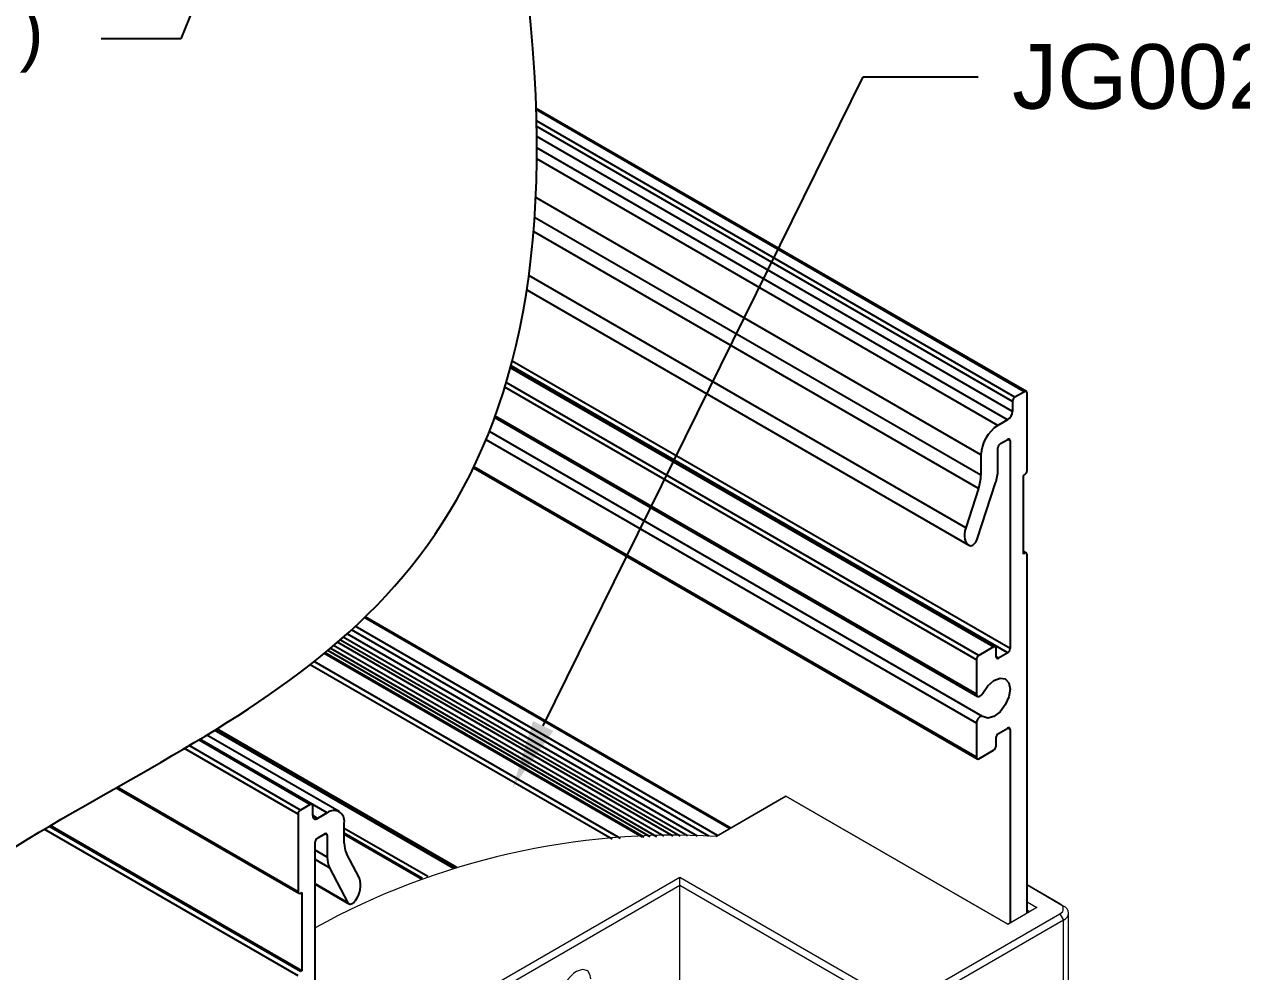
# Model space of a CAD drawing. Extents: x -1 to 10.4, y -10.7 to 0.
# Drawn here: x 1.371 to 4.913, y -8.051 to -5.295 of the extents above; entities that cross this region are included whole.
import ezdxf
from ezdxf import colors
from ezdxf.entities.mleader import LeaderData, LeaderLine
from ezdxf.math import Vec2, Vec3

# ---------------------------------------------------------------- set-up
doc = ezdxf.new("R2010")
doc.units = 0
doc.header["$LTSCALE"] = 0.5
doc.header["$MEASUREMENT"] = 0
for name, color, linetype in [('Dimension', 10, 'CONTINUOUS'), ('FAB DWG', 221, 'CONTINUOUS'), ('Housing', 150, 'CONTINUOUS')]:
    doc.layers.add(name, color=color, linetype=linetype)
doc.layers.add('Jig', color=41, linetype='CONTINUOUS', lineweight=13)
doc.styles.get("Standard").update_dxf_attribs({"font": 'arial.ttf'})

msp = doc.modelspace()

# ---------------------------------------------------------------- linework, layer by layer
at = {"layer": 'Dimension', "transparency": 16777216}
msp.add_open_spline([(0.4502, -9.8777), (0.2575, -8.2996), (1.64, -7.5147), (3.0226, -6.7299), (2.8298, -5.1518)], degree=3, dxfattribs=at)
at = {"layer": 'Housing', "linetype": 'Continuous', "transparency": 16777216}
for p, q in [((4.287, -6.363), (2.8607, -5.5392)), ((4.282, -6.3635), (2.8608, -5.5427)), ((4.2537, -6.3798), (2.8617, -5.5759)), ((4.2466, -6.3921), (2.8621, -5.5924)), ((4.2466, -6.4207), (2.8625, -5.6212)), ((4.2325, -6.4452), (2.8626, -5.654)), ((4.2042, -6.4615), (2.8624, -5.6865)), ((4.1547, -6.5472), (2.8593, -5.799)), ((4.1547, -6.6067), (2.856, -5.8566)), ((4.1481, -6.645), (2.853, -5.897)), ((4.1107, -6.7593), (2.8393, -6.025)), ((2.8333, -6.0671), (4.1191, -6.8098)), ((4.1916, -7.1062), (2.7857, -6.2943)), ((4.1966, -7.1057), (2.7865, -6.2913)), ((4.2326, -7.1233), (2.7873, -6.2886)), ((4.2396, -7.1111), (2.791, -6.2744)), ((4.1487, -7.131), (2.7736, -6.3368)), ((4.1417, -7.1432), (2.7694, -6.3507)), ((4.282, -6.3635), (4.2537, -6.3798)), ((4.2891, -6.5929), (4.2891, -6.3676)), ((4.2466, -6.3921), (4.2466, -6.4207)), ((2.74, -6.4385), (4.1448, -7.2498)), ((4.1417, -7.243), (2.7415, -6.4343)), ((4.2325, -6.4452), (4.2042, -6.4615)), ((4.1598, -7.3084), (2.7244, -6.4794)), ((4.1417, -7.3275), (2.7147, -6.5033)), ((4.2113, -6.5146), (4.2326, -6.5023)), ((4.2396, -6.5063), (4.2326, -6.5023)), ((4.2396, -6.5063), (4.2396, -7.1111)), ((4.1547, -6.5472), (4.1547, -6.6067)), ((4.2042, -6.5907), (4.2042, -6.5268)), ((2.6779, -6.5852), (4.1437, -7.4318)), ((4.1417, -7.4272), (2.6792, -6.5825)), ((4.2785, -6.6072), (4.282, -6.6051)), ((4.2785, -6.8358), (4.2785, -6.6072)), ((4.1481, -6.645), (4.1107, -6.7593)), ((4.1439, -6.7929), (4.1976, -6.6291)), ((4.287, -6.8332), (4.2785, -6.8283)), ((4.282, -6.8337), (4.2785, -6.8317)), ((4.282, -6.8337), (4.2785, -6.8358)), ((4.2891, -7.8803), (4.2891, -6.8378)), ((3.3886, -7.655), (2.3342, -7.0461)), ((3.424, -7.6346), (2.3609, -7.0207)), ((3.4269, -7.6329), (2.3631, -7.0185)), ((3.3006, -7.656), (2.2993, -7.0777)), ((3.3298, -7.6562), (2.3107, -7.0676)), ((3.3634, -7.6568), (2.3233, -7.0561)), ((3.1922, -7.6583), (2.2541, -7.1165)), ((2.2622, -7.1097), (3.2109, -7.6576)), ((3.2316, -7.657), (2.2711, -7.1022)), ((3.2595, -7.6564), (2.2827, -7.0923)), ((2.2907, -7.0853), (3.2791, -7.6561)), ((4.1916, -7.1062), (4.1487, -7.131)), ((4.1987, -7.1347), (4.1987, -7.1103)), ((3.1061, -7.6634), (2.2147, -7.1486)), ((3.1698, -7.6594), (2.2442, -7.1247)), ((3.1752, -7.6591), (2.2466, -7.1228)), ((4.1417, -7.1432), (4.1417, -7.243)), ((4.2057, -7.1388), (4.1987, -7.1347)), ((4.2326, -7.1233), (4.2057, -7.1388)), ((3.0813, -7.6654), (2.2027, -7.158)), ((4.1417, -7.3275), (4.1417, -7.4272)), ((2.2876, -7.5852), (1.9021, -7.3625)), ((2.6205, -7.7504), (1.9248, -7.3486)), ((1.9288, -7.3461), (2.626, -7.7488)), ((2.6299, -7.7476), (1.9317, -7.3444)), ((4.2057, -7.3576), (4.2326, -7.3421)), ((4.2396, -7.3462), (4.2326, -7.3421)), ((4.2396, -7.3462), (4.2396, -7.9088)), ((2.1677, -7.5928), (1.8368, -7.4016)), ((2.1748, -7.5805), (1.8507, -7.3933)), ((2.2031, -7.5642), (1.8785, -7.3767)), ((2.2081, -7.5637), (1.8814, -7.375)), ((2.2526, -7.5887), (1.882, -7.3746)), ((4.1987, -7.3943), (4.1987, -7.3698)), ((4.1487, -7.4313), (4.1916, -7.4065)), ((1.6383, -7.5157), (2.1698, -7.8227)), ((2.1677, -7.8181), (1.6413, -7.514)), ((2.2031, -7.5642), (2.1748, -7.5805)), ((2.2102, -7.5968), (2.2102, -7.5683)), ((2.1677, -7.5928), (2.1677, -7.8181)), ((2.2243, -7.605), (2.2102, -7.5968)), ((2.2526, -7.5887), (2.2243, -7.605)), ((2.1677, -8.063), (1.429, -7.6363)), ((2.1748, -8.0507), (1.443, -7.6281)), ((2.1784, -8.0487), (1.4465, -7.626)), ((2.2242, -7.6622), (2.2455, -7.6499)), ((2.2526, -7.654), (2.2455, -7.6499)), ((2.3021, -7.6767), (2.3021, -7.6172)), ((2.5451, -7.7741), (2.3021, -7.6338)), ((2.5295, -7.7795), (2.3021, -7.6481)), ((2.3021, -7.6509), (2.5265, -7.7805)), ((2.2171, -8.2792), (2.2171, -7.6745)), ((2.2526, -7.654), (2.2526, -7.7179)), ((2.2526, -7.7179), (2.2171, -7.6974)), ((2.3462, -7.7784), (2.3087, -7.7073)), ((2.2592, -7.7486), (2.2171, -7.7243)), ((2.2592, -7.7486), (2.3129, -7.8504)), ((2.1748, -7.8222), (2.1784, -7.8201)), ((2.1784, -7.8201), (2.1784, -8.0487)), ((2.3129, -7.8504), (2.2171, -7.7951)), ((2.2171, -7.7965), (2.3157, -7.8535)), ((2.1784, -8.0487), (2.1748, -8.0507))]:
    msp.add_line(p, q, dxfattribs=at)
at = {"layer": 'Housing', "linetype": 'Continuous', "transparency": 16777216, "flags": 128}
for points in [[(4.1107, -6.7593), (4.1082, -6.7683), (4.1069, -6.7769), (4.1067, -6.7851), (4.1077, -6.7925), (4.1098, -6.799), (4.113, -6.8044), (4.1171, -6.8085), (4.1221, -6.8112)], [(4.1221, -6.8112), (4.1248, -6.8117), (4.1279, -6.8112), (4.131, -6.8098), (4.1342, -6.8075), (4.1373, -6.8045), (4.14, -6.801), (4.1423, -6.797), (4.1439, -6.7929)], [(4.1603, -7.2402), (4.1747, -7.2191), (4.1923, -7.2038), (4.2103, -7.1966), (4.2257, -7.1989), (4.2361, -7.2101), (4.2397, -7.2286), (4.2361, -7.2513), (4.2257, -7.2745), (4.2103, -7.2945), (4.1923, -7.3081), (4.1747, -7.3131), (4.1603, -7.3087)], [(4.1417, -7.243), (4.1421, -7.2463), (4.1435, -7.2488), (4.1458, -7.2503), (4.1486, -7.2504), (4.1517, -7.2494), (4.1549, -7.2472), (4.1578, -7.244), (4.1603, -7.2402)], [(4.1603, -7.3087), (4.1578, -7.3077), (4.1549, -7.308), (4.1517, -7.3095), (4.1486, -7.312), (4.1458, -7.3154), (4.1435, -7.3194), (4.1421, -7.3235), (4.1417, -7.3275)], [(2.3129, -7.8504), (2.3146, -7.8526), (2.3168, -7.854), (2.3195, -7.8544), (2.3226, -7.8539), (2.3258, -7.8524), (2.329, -7.8501), (2.332, -7.8471), (2.3347, -7.8435)]]:
    msp.add_lwpolyline(points, dxfattribs=at)
at = {"layer": 'Housing', "linetype": 'Continuous', "transparency": 16777216}
for centre, radius, start, end in [((4.2848, -6.3669), 0.00437, 350.7977, 129.2376), ((4.262, -6.3928), 0.0154, 122.6115, 177.3885), ((4.2159, -6.4193), 0.0307, 302.6115, 357.3885), ((4.2622, -6.5521), 0.1076, 122.6115, 177.3885), ((4.2196, -6.5275), 0.0154, 122.6115, 177.3885), ((4.2353, -6.5056), 0.00437, 350.7977, 129.2376), ((4.0301, -6.6049), 0.1246, 341.217, 359.1689), ((4.0796, -6.5889), 0.1246, 341.217, 359.1689), ((4.2737, -6.5922), 0.0154, 302.6115, 357.3885), ((4.2848, -6.8371), 0.00437, 350.7977, 129.2376), ((4.1944, -7.1096), 0.00437, 350.7977, 129.2376), ((4.2243, -7.1104), 0.0154, 302.6115, 357.3885), ((4.157, -7.1439), 0.0154, 122.6115, 177.3885), ((4.203, -7.1354), 0.00437, 170.7977, 309.2376), ((4.214, -7.3705), 0.0154, 122.6115, 177.3885), ((4.2353, -7.3455), 0.00437, 350.7977, 129.2376), ((4.1833, -7.3936), 0.0154, 302.6115, 357.3885), ((4.146, -7.4279), 0.00437, 170.7977, 309.2376), ((2.1831, -7.5935), 0.0154, 122.6115, 177.3885), ((2.2059, -7.5676), 0.00437, 350.7977, 129.2376), ((2.2188, -7.5982), 0.00873, 170.7977, 309.2376), ((2.2719, -7.6123), 0.0306, 350.7977, 129.2376), ((2.2483, -7.6533), 0.00437, 350.7977, 129.2376), ((2.2325, -7.6752), 0.0154, 122.6115, 177.3885), ((2.3681, -7.6785), 0.066, 178.4304, 205.9448), ((2.3186, -7.7197), 0.066, 178.4304, 205.9448), ((2.2791, -7.8002), 0.0705, 322.0191, 18.013), ((2.1721, -7.8188), 0.00437, 170.7977, 309.2376)]:
    msp.add_arc(centre, radius, start, end, dxfattribs=at)
at = {"layer": 'Jig', "linetype": 'Continuous', "transparency": 16777216}
for p, q in [((3.3845, -7.6574), (3.5874, -7.5402)), ((3.5874, -7.5402), (3.3845, -7.6574)), ((3.5874, -7.5402), (3.5874, -7.5402)), ((3.5874, -7.5402), (4.2327, -7.9129)), ((4.2327, -7.9129), (3.5874, -7.5402)), ((2.2761, -8.3548), (3.279, -7.7755)), ((3.279, -7.8), (3.279, -7.7755)), ((3.279, -7.7755), (3.8995, -8.1339)), ((3.279, -7.8), (2.2973, -8.367)), ((3.8888, -8.1523), (3.279, -7.8)), ((3.279, -9.105), (3.279, -7.8)), ((4.2891, -7.7986), (4.3951, -7.8599)), ((4.3845, -7.8537), (4.2891, -7.7986)), ((4.3174, -7.864), (4.2327, -7.9129)), ((4.2891, -7.8476), (4.3174, -7.864)), ((4.3174, -7.864), (4.2961, -7.8762)), ((4.3845, -7.8537), (4.3951, -7.8599)), ((3.949, -8.1339), (4.3845, -7.8823)), ((4.2327, -7.9129), (4.2961, -7.8762)), ((4.2961, -7.8762), (4.2891, -7.8721)), ((4.3845, -7.8823), (4.3951, -7.9007)), ((4.4098, -8.264), (4.4098, -7.8803)), ((4.3951, -7.9007), (3.9596, -8.1523)), ((4.3951, -8.2844), (4.3951, -7.9007))]:
    msp.add_line(p, q, dxfattribs=at)
at = {"layer": 'Jig', "linetype": 'Continuous', "transparency": 16777216, "flags": 128}
msp.add_lwpolyline([(2.9787, -8.0491), (2.9958, -8.0432), (3.0094, -8.0478), (3.016, -8.0579), (3.0185, -8.072)], dxfattribs=at)
at = {"layer": 'Jig', "linetype": 'Continuous', "transparency": 16777216}
for centre, radius, start, end in [((3.2621, -9.8136), 2.1597, 86.7492, 118.938), ((4.3791, -7.868), 0.0153, 290.806, 69.194), ((4.3874, -7.8803), 0.0218, 290.806, 69.194), ((3.0303, -8.129), 0.0951, 122.8567, 180.1126)]:
    msp.add_arc(centre, radius, start, end, dxfattribs=at)

# ---------------------------------------------------------------- leaders
at = {"layer": 'FAB DWG', "transparency": 16777216}
ml = msp.add_multileader_mtext('Standard', dxfattribs=at)
ml.set_content('BK00645 (x2)', color=256)
ml.set_leader_properties()
ml.build(insert=Vec2(0, 0))
ml.multileader.update_dxf_attribs({"dogleg_length": 0.5258, "arrow_head_size": 0.15})
ctx = ml.context
ctx.base_point, ctx.char_height, ctx.arrow_head_size, ctx.landing_gap_size, ctx.plane_origin = Vec3(0.1559, -5.3369), 0.15, 0.15, 0.09, Vec3(3.5374, -1.8011)
ctx.text_align_type = 2
notes = []
notes.append((ctx, [(1, (1, 1, 0), (1.8266, -5.3369), (-1, 0), 0.2323, [(0, [(2.441, -3.8123)], 0, [])])]))
ctx.mtext.insert, ctx.mtext.width, ctx.mtext.defined_height, ctx.mtext.alignment, ctx.mtext.flow_direction = Vec3(1.427, -5.2398), 2.307685, 0.426, 3, 5
ml = msp.add_multileader_mtext('Standard', dxfattribs=at)
ml.set_content('JG00272', color=256)
ml.set_leader_properties()
ml.build(insert=Vec2(0, 0))
ml.multileader.update_dxf_attribs({"dogleg_length": 0.5258, "arrow_head_size": 0.2})
ctx = ml.context
ctx.base_point, ctx.char_height, ctx.arrow_head_size, ctx.landing_gap_size, ctx.plane_origin = Vec3(4.1463, -5.4479), 0.188, 0.2, 0.12, Vec3(2.0786, -4.9628)
ctx.text_align_type = 2
notes.append((ctx, [(0, (1, 1, 0), (3.8118, -5.4479), (1, 0), 0.3345, [(0, [(2.7923, -7.5154)], 0, [])])]))
ctx.mtext.insert, ctx.mtext.width, ctx.mtext.defined_height, ctx.mtext.alignment, ctx.mtext.flow_direction = Vec3(5.3114, -5.3523), 3.076914, 0.568, 3, 5
for ctx, leaders in notes:
    for number, flags, end, landing, length, lines in leaders:
        leader = LeaderData()
        leader.index, (leader.has_last_leader_line, leader.has_dogleg_vector, leader.attachment_direction) = number, flags
        leader.last_leader_point, leader.dogleg_vector, leader.dogleg_length = Vec3(end), Vec3(landing), length
        for number, points, colour, breaks in lines:
            line = LeaderLine()
            line.index, line.vertices, line.color, line.breaks = number, Vec3.list(points), colors.encode_raw_color(colour), breaks
            leader.lines.append(line)
        ctx.leaders.append(leader)

doc.saveas('drawing.dxf')
